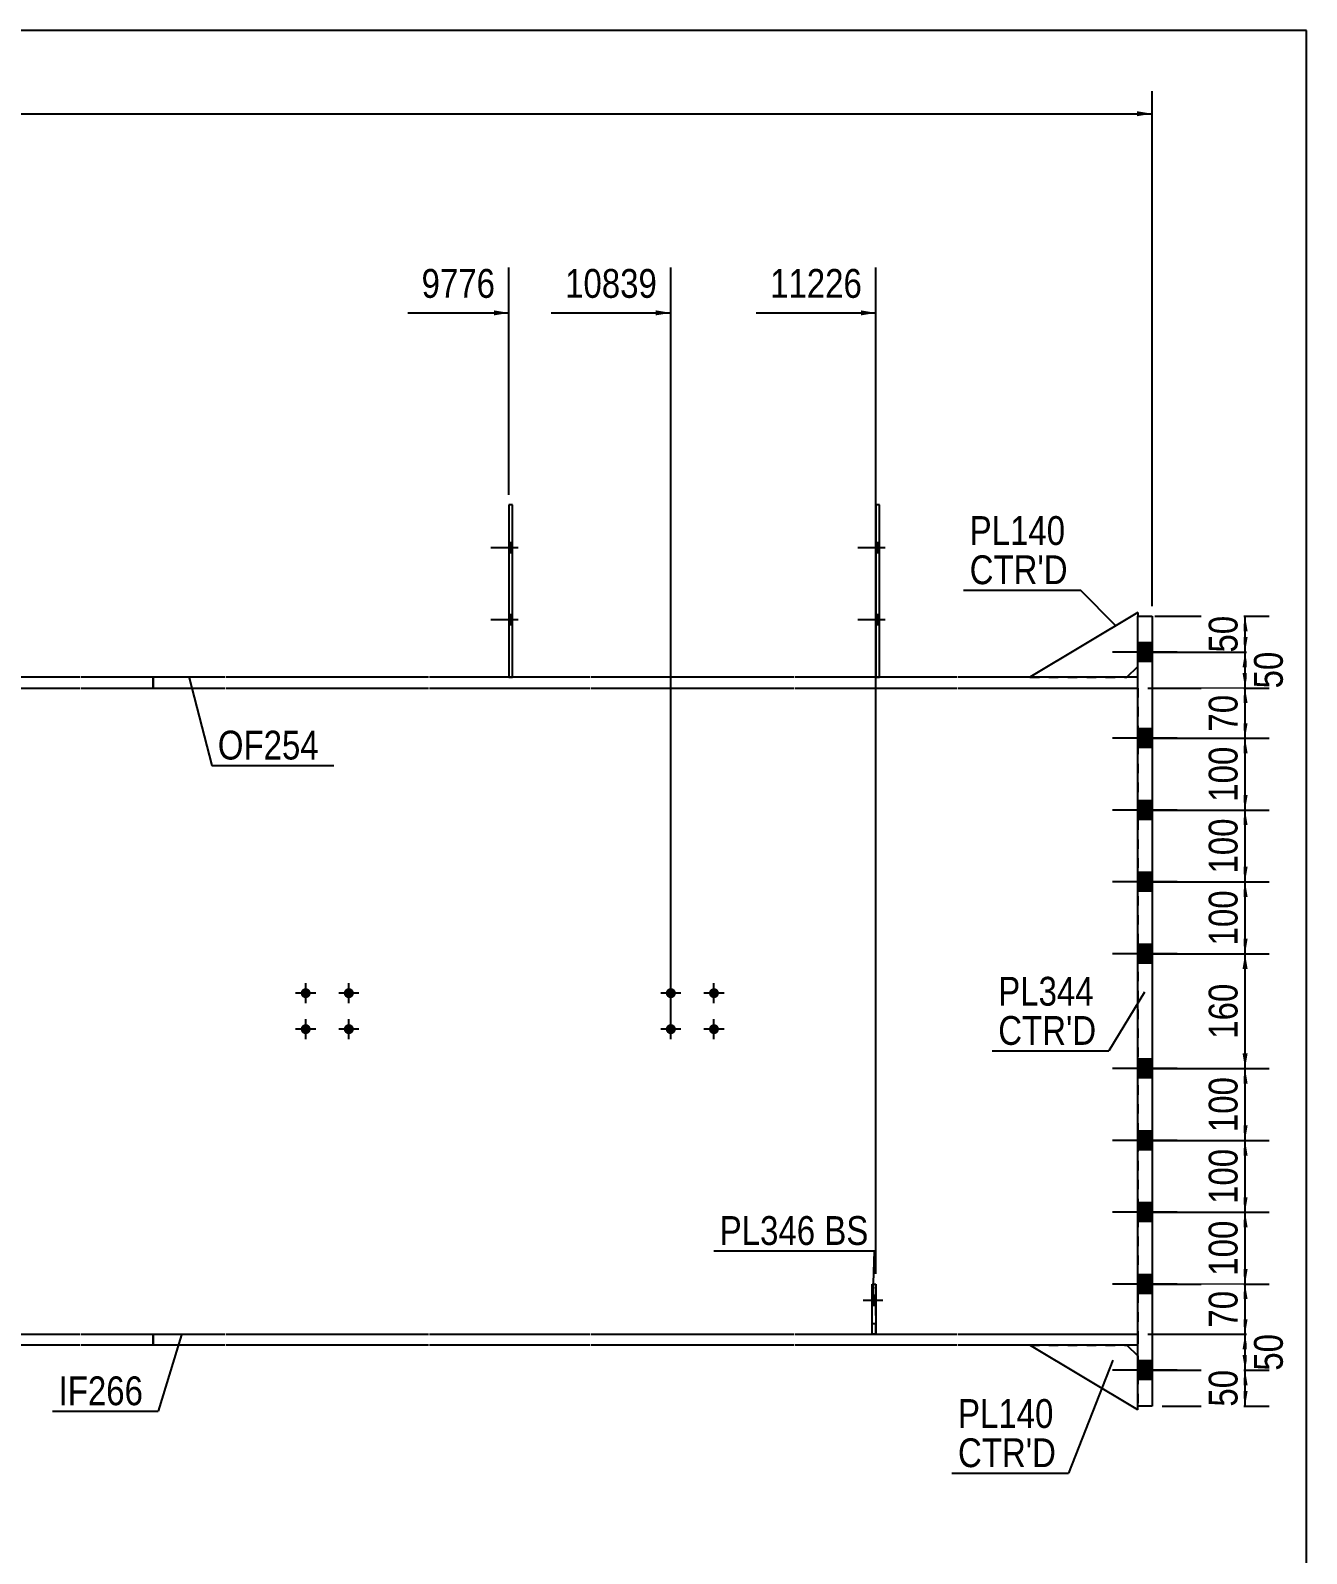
# Model space of a CAD drawing. Header units: millimetres. Extents: x -248 to 165, y -164 to 123.
# Drawn here: x 38.1 to 164.9, y -28.9 to 122.5 of the extents above; entities that cross this region are included whole.
import ezdxf

# ---------------------------------------------------------------- set-up
doc = ezdxf.new("R2010")
doc.units = ezdxf.units.MM
doc.linetypes.add('DXK_LINE_DOT1', pattern=[1.8814, 0.9407, -0.9407])
doc.linetypes.add('DXK_LINE_DOT2', pattern=[3.9198, 1.9599, -1.9599])
doc.styles.add('Arial Narrow', font='ARIALN.TTF', dxfattribs={"height": 0.2})

# ---------------------------------------------------------------- blocks, each defined once
blk = doc.blocks.new('Unknown-623355629-1210')
at = {"color": 5, "linetype": 'Continuous'}
for p, q in [((164.92, 122.54), (-245.08, 122.54)), ((164.92, -164.46), (164.92, 122.54))]:
    blk.add_line(p, q, dxfattribs=at)
blk = doc.blocks.new('Bolt-623355629-1900 - 1758')
at = {"linetype": 'Continuous'}
for points in [[(148.14, 61.64), (148.14, 59.79), (149.56, 59.79), (149.56, 61.64)], [(148.14, 61.64), (148.14, 59.79), (149.56, 59.79), (149.56, 61.64)], [(148.14, 53.07), (148.14, 51.21), (149.56, 51.21), (149.56, 53.07)], [(148.14, 53.07), (148.14, 51.21), (149.56, 51.21), (149.56, 53.07)], [(148.14, 45.93), (148.14, 44.07), (149.56, 44.07), (149.56, 45.93)], [(148.14, 45.93), (148.14, 44.07), (149.56, 44.07), (149.56, 45.93)], [(148.14, 38.79), (148.14, 36.93), (149.56, 36.93), (149.56, 38.79)], [(148.14, 38.79), (148.14, 36.93), (149.56, 36.93), (149.56, 38.79)], [(148.14, 31.64), (148.14, 29.79), (149.56, 29.79), (149.56, 31.64)], [(148.14, 31.64), (148.14, 29.79), (149.56, 29.79), (149.56, 31.64)], [(148.14, 20.21), (148.14, 18.36), (149.56, 18.36), (149.56, 20.21)], [(148.14, 20.21), (148.14, 18.36), (149.56, 18.36), (149.56, 20.21)], [(148.14, 13.07), (148.14, 11.21), (149.56, 11.21), (149.56, 13.07)], [(148.14, 13.07), (148.14, 11.21), (149.56, 11.21), (149.56, 13.07)], [(148.14, 5.93), (148.14, 4.07), (149.56, 4.07), (149.56, 5.93)], [(148.14, 5.93), (148.14, 4.07), (149.56, 4.07), (149.56, 5.93)], [(148.14, -1.21), (148.14, -3.07), (149.56, -3.07), (149.56, -1.21)], [(148.14, -1.21), (148.14, -3.07), (149.56, -3.07), (149.56, -1.21)], [(148.14, -9.79), (148.14, -11.64), (149.56, -11.64), (149.56, -9.79)], [(148.14, -9.79), (148.14, -11.64), (149.56, -11.64), (149.56, -9.79)]]:
    blk.add_hatch(color=3, dxfattribs=at).paths.add_polyline_path(points)
at = {"color": 3, "linetype": 'Continuous'}
for p, q in [((152.06, 60.71), (145.64, 60.71)), ((152.06, 60.71), (145.64, 60.71)), ((149.56, 61.64), (148.14, 61.64)), ((149.56, 61.64), (148.14, 61.64)), ((149.56, 59.79), (148.14, 59.79)), ((149.56, 59.79), (148.14, 59.79)), ((149.56, 53.07), (148.14, 53.07)), ((149.56, 53.07), (148.14, 53.07)), ((152.06, 52.14), (145.64, 52.14)), ((152.06, 52.14), (145.64, 52.14)), ((149.56, 51.21), (148.14, 51.21)), ((149.56, 51.21), (148.14, 51.21)), ((149.56, 45.93), (148.14, 45.93)), ((149.56, 45.93), (148.14, 45.93)), ((152.06, 45), (145.64, 45)), ((152.06, 45), (145.64, 45)), ((149.56, 44.07), (148.14, 44.07)), ((149.56, 44.07), (148.14, 44.07)), ((149.56, 38.79), (148.14, 38.79)), ((149.56, 38.79), (148.14, 38.79)), ((152.06, 37.86), (145.64, 37.86)), ((152.06, 37.86), (145.64, 37.86)), ((149.56, 36.93), (148.14, 36.93)), ((149.56, 36.93), (148.14, 36.93)), ((152.06, 30.71), (145.64, 30.71)), ((152.06, 30.71), (145.64, 30.71)), ((149.56, 31.64), (148.14, 31.64)), ((149.56, 31.64), (148.14, 31.64)), ((149.56, 29.79), (148.14, 29.79)), ((149.56, 29.79), (148.14, 29.79)), ((149.56, 20.21), (148.14, 20.21)), ((149.56, 20.21), (148.14, 20.21)), ((152.06, 19.29), (145.64, 19.29)), ((152.06, 19.29), (145.64, 19.29)), ((149.56, 18.36), (148.14, 18.36)), ((149.56, 18.36), (148.14, 18.36)), ((152.06, 12.14), (145.64, 12.14)), ((152.06, 12.14), (145.64, 12.14)), ((149.56, 13.07), (148.14, 13.07)), ((149.56, 13.07), (148.14, 13.07)), ((149.56, 11.21), (148.14, 11.21)), ((149.56, 11.21), (148.14, 11.21)), ((152.06, 5), (145.64, 5)), ((152.06, 5), (145.64, 5)), ((149.56, 5.93), (148.14, 5.93)), ((149.56, 5.93), (148.14, 5.93)), ((149.56, 4.07), (148.14, 4.07)), ((149.56, 4.07), (148.14, 4.07)), ((149.56, -1.21), (148.14, -1.21)), ((149.56, -1.21), (148.14, -1.21)), ((152.06, -2.14), (145.64, -2.14)), ((152.06, -2.14), (145.64, -2.14)), ((149.56, -3.07), (148.14, -3.07)), ((149.56, -3.07), (148.14, -3.07)), ((149.56, -9.79), (148.14, -9.79)), ((149.56, -9.79), (148.14, -9.79)), ((152.06, -10.71), (145.64, -10.71)), ((152.06, -10.71), (145.64, -10.71)), ((149.56, -11.64), (148.14, -11.64)), ((149.56, -11.64), (148.14, -11.64))]:
    blk.add_line(p, q, dxfattribs=at)
blk = doc.blocks.new('Part-623355629-2022 - 1758')
at = {"color": 2, "linetype": 'Continuous'}
for p, q in [((148.14, 64.29), (149.56, 64.29)), ((148.14, -14.29), (148.14, 64.29)), ((149.56, 64.29), (149.56, -14.29)), ((149.56, -14.29), (148.14, -14.29))]:
    blk.add_line(p, q, dxfattribs=at)
blk = doc.blocks.new('Part-623355629-1959 - 1758')
at = {"color": 2, "linetype": 'Continuous'}
for p, q in [((121.75, -7.14), (121.75, -2.14)), ((121.75, -2.14), (122.11, -2.14)), ((122.11, -2.14), (122.11, -7.14))]:
    blk.add_line(p, q, dxfattribs=at)
at = {"color": 7, "linetype": 'DXK_LINE_DOT1'}
for p, q in [((121.75, -6.07), (122.11, -6.07)), ((122.11, -7.14), (121.75, -7.14))]:
    blk.add_line(p, q, dxfattribs=at)
blk = doc.blocks.new('Part-623355629-2179 - 1758')
at = {"color": 2, "linetype": 'Continuous'}
for p, q in [((50.25, 58.21), (50.25, 57.14)), ((57.39, 58.21), (50.25, 58.21)), ((77.63, 58.21), (57.49, 58.21)), ((93.7, 58.21), (77.73, 58.21)), ((113.94, 58.21), (93.8, 58.21)), ((130.18, 58.21), (114.04, 58.21)), ((148.14, 58.21), (130.28, 58.21)), ((50.25, 57.14), (57.39, 57.14)), ((57.49, 57.14), (77.63, 57.14)), ((77.73, 57.14), (93.7, 57.14)), ((93.8, 57.14), (113.94, 57.14)), ((114.04, 57.14), (130.18, 57.14)), ((130.28, 57.14), (148.14, 57.14))]:
    blk.add_line(p, q, dxfattribs=at)
at = {"color": 7, "linetype": 'DXK_LINE_DOT1'}
blk.add_line((148.14, 57.14), (148.14, 58.21), dxfattribs=at)
blk = doc.blocks.new('Bolt-623355629-1937 - 1758')
at = {"linetype": 'Continuous'}
for points in [[(64.92, 26.79, -1), (65.92, 26.79, -1)], [(69.21, 26.79, -1), (70.21, 26.79, -1)], [(64.92, 23.21, -1), (65.92, 23.21, -1)], [(69.21, 23.21, -1), (70.21, 23.21, -1)]]:
    blk.add_hatch(color=3, dxfattribs=at).paths.add_polyline_path(points)
at = {"color": 3, "linetype": 'Continuous'}
for p, q in [((65.42, 25.79), (65.42, 27.79)), ((69.71, 25.79), (69.71, 27.79)), ((66.42, 26.79), (64.42, 26.79)), ((70.71, 26.79), (68.71, 26.79)), ((66.42, 23.21), (64.42, 23.21)), ((65.42, 22.21), (65.42, 24.21)), ((70.71, 23.21), (68.71, 23.21)), ((69.71, 22.21), (69.71, 24.21))]:
    blk.add_line(p, q, dxfattribs=at)
blk = doc.blocks.new('Part-623355629-1988 - 1758')
at = {"color": 2, "linetype": 'Continuous'}
for p, q in [((148.14, -14.64), (137.42, -8.21)), ((147.06, -8.21), (148.14, -9.29)), ((148.14, -14.64), (148.14, -14.29))]:
    blk.add_line(p, q, dxfattribs=at)
at = {"color": 7, "linetype": 'DXK_LINE_DOT1'}
for p, q in [((137.42, -8.21), (147.06, -8.21)), ((148.14, -9.29), (148.14, -14.29))]:
    blk.add_line(p, q, dxfattribs=at)
blk = doc.blocks.new('Part-623355629-1993 - 1758')
at = {"color": 2, "linetype": 'Continuous'}
for p, q in [((148.14, 64.64), (137.42, 58.21)), ((148.14, 64.64), (148.14, 64.29)), ((147.06, 58.21), (148.14, 59.29))]:
    blk.add_line(p, q, dxfattribs=at)
at = {"color": 7, "linetype": 'DXK_LINE_DOT1'}
for p, q in [((148.14, 59.29), (148.14, 64.29)), ((137.42, 58.21), (147.06, 58.21))]:
    blk.add_line(p, q, dxfattribs=at)
blk = doc.blocks.new('Part-623355629-2201 - 1758')
at = {"color": 7, "linetype": 'DXK_LINE_DOT1'}
for p, q in [((-73.94, 57.14), (-73.94, -7.14)), ((-73.94, 57.14), (-66.79, 57.14)), ((-66.69, 57.14), (6.71, 57.14)), ((6.81, 57.14), (26.94, 57.14)), ((27.04, 57.14), (43.01, 57.14)), ((43.11, 57.14), (57.39, 57.14)), ((57.49, 57.14), (77.63, 57.14)), ((77.73, 57.14), (93.7, 57.14)), ((93.8, 57.14), (113.94, 57.14)), ((114.04, 57.14), (130.18, 57.14)), ((130.28, 57.14), (148.14, 57.14)), ((148.14, 57.14), (148.14, -7.14)), ((-73.94, -7.14), (-66.79, -7.14)), ((-66.69, -7.14), (6.71, -7.14)), ((6.81, -7.14), (26.94, -7.14)), ((27.04, -7.14), (43.01, -7.14)), ((43.11, -7.14), (57.39, -7.14)), ((57.49, -7.14), (77.63, -7.14)), ((77.73, -7.14), (93.7, -7.14)), ((93.8, -7.14), (113.94, -7.14)), ((114.04, -7.14), (121.75, -7.14)), ((122.11, -7.14), (130.18, -7.14)), ((130.28, -7.14), (148.14, -7.14))]:
    blk.add_line(p, q, dxfattribs=at)
blk = doc.blocks.new('Part-623355629-2044 - 1758')
at = {"color": 2, "linetype": 'Continuous'}
for p, q in [((-88.32, -8.21), (-88.32, -7.14)), ((-88.32, -7.14), (-81.18, -7.14)), ((-81.08, -7.14), (-66.79, -7.14)), ((-66.69, -7.14), (6.71, -7.14)), ((6.81, -7.14), (26.94, -7.14)), ((27.04, -7.14), (43.01, -7.14)), ((43.11, -7.14), (50.25, -7.14)), ((50.25, -7.14), (50.25, -8.21)), ((-81.18, -8.21), (-88.32, -8.21)), ((-66.79, -8.21), (-81.08, -8.21)), ((6.71, -8.21), (-66.69, -8.21)), ((26.94, -8.21), (6.81, -8.21)), ((43.01, -8.21), (27.04, -8.21)), ((50.25, -8.21), (43.11, -8.21))]:
    blk.add_line(p, q, dxfattribs=at)
blk = doc.blocks.new('Part-623355629-2329 - 1758')
at = {"color": 2, "linetype": 'Continuous'}
for p, q in [((122.46, 75.36), (122.11, 75.36)), ((122.11, 75.36), (122.11, 58.21)), ((122.46, 58.21), (122.46, 75.36))]:
    blk.add_line(p, q, dxfattribs=at)
at = {"color": 7, "linetype": 'DXK_LINE_DOT1'}
blk.add_line((122.11, 58.21), (122.46, 58.21), dxfattribs=at)
blk = doc.blocks.new('Part-623355629-2066 - 1758')
at = {"color": 2, "linetype": 'Continuous'}
for p, q in [((6.71, 58.21), (-24.55, 58.21)), ((26.94, 58.21), (6.81, 58.21)), ((43.01, 58.21), (27.04, 58.21)), ((50.25, 58.21), (43.11, 58.21)), ((50.25, 57.14), (50.25, 58.21)), ((-24.55, 57.14), (6.71, 57.14)), ((6.81, 57.14), (26.94, 57.14)), ((27.04, 57.14), (43.01, 57.14)), ((43.11, 57.14), (50.25, 57.14))]:
    blk.add_line(p, q, dxfattribs=at)
at = {"color": 7, "linetype": 'DXK_LINE_DOT1'}
blk.add_line((-24.55, 58.21), (-24.55, 57.14), dxfattribs=at)
blk = doc.blocks.new('Part-623355629-2245 - 1758')
at = {"color": 2, "linetype": 'Continuous'}
for p, q in [((50.25, -8.21), (50.25, -7.14)), ((50.25, -7.14), (57.39, -7.14)), ((57.49, -7.14), (77.63, -7.14)), ((77.73, -7.14), (93.7, -7.14)), ((93.8, -7.14), (113.94, -7.14)), ((114.04, -7.14), (130.18, -7.14)), ((130.28, -7.14), (148.14, -7.14)), ((57.39, -8.21), (50.25, -8.21)), ((77.63, -8.21), (57.49, -8.21)), ((93.7, -8.21), (77.73, -8.21)), ((113.94, -8.21), (93.8, -8.21)), ((130.18, -8.21), (114.04, -8.21)), ((148.14, -8.21), (130.28, -8.21))]:
    blk.add_line(p, q, dxfattribs=at)
at = {"color": 7, "linetype": 'DXK_LINE_DOT1'}
blk.add_line((148.14, -7.14), (148.14, -8.21), dxfattribs=at)
blk = doc.blocks.new('Part-623355629-2324 - 1758')
at = {"color": 2, "linetype": 'Continuous'}
for p, q in [((85.98, 75.36), (85.63, 75.36)), ((85.63, 75.36), (85.63, 58.21)), ((85.98, 58.21), (85.98, 75.36))]:
    blk.add_line(p, q, dxfattribs=at)
at = {"color": 7, "linetype": 'DXK_LINE_DOT1'}
blk.add_line((85.63, 58.21), (85.98, 58.21), dxfattribs=at)
blk = doc.blocks.new('Part-623355629-2356 - 1758')
at = {"color": 7, "linetype": 'DXK_LINE_DOT1'}
for p, q in [((121.75, -7.14), (121.75, -2.14)), ((121.75, -2.14), (122.11, -2.14)), ((122.11, -7.14), (122.11, -2.14))]:
    blk.add_line(p, q, dxfattribs=at)
blk = doc.blocks.new('Bolt-623355629-2367 - 1758')
at = {"linetype": 'Continuous'}
for points in [[(85.98, 70.57), (85.98, 71.57), (85.63, 71.57), (85.63, 70.57)], [(85.98, 70.57), (85.98, 71.57), (85.63, 71.57), (85.63, 70.57)], [(85.98, 63.43), (85.98, 64.43), (85.63, 64.43), (85.63, 63.43)], [(85.98, 63.43), (85.98, 64.43), (85.63, 64.43), (85.63, 63.43)]]:
    blk.add_hatch(color=3, dxfattribs=at).paths.add_polyline_path(points)
at = {"color": 3, "linetype": 'Continuous'}
for p, q in [((85.98, 71.57), (85.63, 71.57)), ((85.98, 71.57), (85.63, 71.57)), ((86.55, 71.07), (83.84, 71.07)), ((86.55, 71.07), (83.84, 71.07)), ((85.98, 70.57), (85.63, 70.57)), ((85.98, 70.57), (85.63, 70.57)), ((86.55, 63.93), (83.84, 63.93)), ((86.55, 63.93), (83.84, 63.93)), ((85.98, 64.43), (85.63, 64.43)), ((85.98, 64.43), (85.63, 64.43)), ((85.98, 63.43), (85.63, 63.43)), ((85.98, 63.43), (85.63, 63.43))]:
    blk.add_line(p, q, dxfattribs=at)
blk = doc.blocks.new('Bolt-623355629-2368 - 1758')
at = {"linetype": 'Continuous'}
for points in [[(122.46, 70.57), (122.46, 71.57), (122.11, 71.57), (122.11, 70.57)], [(122.46, 70.57), (122.46, 71.57), (122.11, 71.57), (122.11, 70.57)], [(122.46, 63.43), (122.46, 64.43), (122.11, 64.43), (122.11, 63.43)], [(122.46, 63.43), (122.46, 64.43), (122.11, 64.43), (122.11, 63.43)]]:
    blk.add_hatch(color=3, dxfattribs=at).paths.add_polyline_path(points)
at = {"color": 3, "linetype": 'Continuous'}
for p, q in [((122.46, 71.57), (122.11, 71.57)), ((122.46, 71.57), (122.11, 71.57)), ((123.04, 71.07), (120.32, 71.07)), ((123.04, 71.07), (120.32, 71.07)), ((122.46, 70.57), (122.11, 70.57)), ((122.46, 70.57), (122.11, 70.57)), ((123.04, 63.93), (120.32, 63.93)), ((123.04, 63.93), (120.32, 63.93)), ((122.46, 64.43), (122.11, 64.43)), ((122.46, 64.43), (122.11, 64.43)), ((122.46, 63.43), (122.11, 63.43)), ((122.46, 63.43), (122.11, 63.43))]:
    blk.add_line(p, q, dxfattribs=at)
blk = doc.blocks.new('Bolt-623355629-2371 - 1758')
at = {"color": 3, "linetype": 'DXK_LINE_DOT2'}
for p, q in [((122.79, -3.79), (120.43, -3.79)), ((122.11, -3.29), (121.75, -3.29)), ((122.11, -4.29), (121.75, -4.29))]:
    blk.add_line(p, q, dxfattribs=at)
blk = doc.blocks.new('Bolt-623355629-2372 - 1758')
at = {"linetype": 'Continuous'}
blk.add_hatch(color=3, dxfattribs=at).paths.add_polyline_path([(122.11, -4.29), (122.11, -3.29), (121.75, -3.29), (121.75, -4.29)])
at = {"color": 3, "linetype": 'Continuous'}
for p, q in [((122.11, -3.29), (121.75, -3.29)), ((122.68, -3.79), (121.75, -3.79)), ((122.11, -4.29), (121.75, -4.29))]:
    blk.add_line(p, q, dxfattribs=at)
blk = doc.blocks.new('Bolt-623355629-2418 - 1758')
at = {"linetype": 'Continuous'}
for points in [[(101.22, 26.79, -1), (102.22, 26.79, -1)], [(105.51, 26.79, -1), (106.51, 26.79, -1)], [(101.22, 23.21, -1), (102.22, 23.21, -1)], [(105.51, 23.21, -1), (106.51, 23.21, -1)]]:
    blk.add_hatch(color=3, dxfattribs=at).paths.add_polyline_path(points)
at = {"color": 3, "linetype": 'Continuous'}
for p, q in [((101.72, 25.79), (101.72, 27.79)), ((106.01, 25.79), (106.01, 27.79)), ((102.72, 26.79), (100.72, 26.79)), ((107.01, 26.79), (105.01, 26.79)), ((102.72, 23.21), (100.72, 23.21)), ((101.72, 22.21), (101.72, 24.21)), ((107.01, 23.21), (105.01, 23.21)), ((106.01, 22.21), (106.01, 24.21))]:
    blk.add_line(p, q, dxfattribs=at)
blk = doc.blocks.new('StraightDimension-623355629-8448 - 1758')
at = {"linetype": 'Continuous'}
for points in [[(158.56, 43.5), (158.81, 45), (159.06, 43.5)], [(159.06, 39.36), (158.81, 37.86), (158.56, 39.36)]]:
    blk.add_hatch(color=7, dxfattribs=at).paths.add_polyline_path(points)
at = {"color": 7, "linetype": 'Continuous'}
for p, q in [((149.14, 45), (161.21, 45)), ((158.81, 37.86), (158.81, 45)), ((149.14, 37.86), (161.21, 37.86))]:
    blk.add_line(p, q, dxfattribs=at)
at = {"color": 0}
blk.add_wipeout([(158.66, 44.77), (154.46, 44.77), (154.46, 38.09), (158.66, 38.09)], dxfattribs=at)
at = {"color": 3, "style": 'Arial Narrow'}
blk.add_text('100', height=2.863, rotation=90.0002, dxfattribs=at).set_placement((158.06, 38.69))
blk = doc.blocks.new('StraightDimension-623355629-11440 - 1758')
at = {"linetype": 'Continuous'}
blk.add_hatch(color=7, dxfattribs=at).paths.add_polyline_path([(100.22, 94.7), (101.72, 94.45), (100.22, 94.2)])
at = {"color": 7, "linetype": 'Continuous'}
for p, q in [((101.72, 24.21), (101.72, 98.95)), ((89.83, 94.45), (101.72, 94.45))]:
    blk.add_line(p, q, dxfattribs=at)
at = {"color": 0}
blk.add_wipeout([(100.95, 95.35), (100.95, 99.55), (90.61, 99.55), (90.61, 95.35)], dxfattribs=at)
at = {"color": 3, "style": 'Arial Narrow'}
blk.add_text('10839', height=2.863, dxfattribs=at).set_placement((91.21, 95.95))
blk = doc.blocks.new('StraightDimension-623355629-2682 - 1758')
at = {"linetype": 'Continuous'}
blk.add_hatch(color=7, dxfattribs=at).paths.add_polyline_path([(148.06, 114.51), (149.56, 114.26), (148.06, 114.01)])
at = {"color": 7, "linetype": 'Continuous'}
for p, q in [((149.56, 65.29), (149.56, 116.51)), ((-213.21, 114.26), (149.56, 114.26))]:
    blk.add_line(p, q, dxfattribs=at)
blk = doc.blocks.new('StraightDimension-623355629-8444 - 1758')
at = {"linetype": 'Continuous'}
for points in [[(158.56, 62.79), (158.81, 64.29), (159.06, 62.79)], [(159.06, 62.21), (158.81, 60.71), (158.56, 62.21)]]:
    blk.add_hatch(color=7, dxfattribs=at).paths.add_polyline_path(points)
at = {"color": 7, "linetype": 'Continuous'}
for p, q in [((149.85, 64.29), (161.21, 64.29)), ((158.81, 60.71), (158.81, 64.29)), ((149.14, 60.71), (161.21, 60.71))]:
    blk.add_line(p, q, dxfattribs=at)
at = {"color": 0}
blk.add_wipeout([(158.66, 64.93), (154.46, 64.93), (154.46, 60.07), (158.66, 60.07)], dxfattribs=at)
at = {"color": 3, "style": 'Arial Narrow'}
blk.add_text('50', height=2.863, rotation=90.0002, dxfattribs=at).set_placement((158.06, 60.67))
blk = doc.blocks.new('StraightDimension-623355629-8445 - 1758')
at = {"linetype": 'Continuous'}
for points in [[(158.56, 59.21), (158.81, 60.71), (159.06, 59.21)], [(159.06, 58.64), (158.81, 57.14), (158.56, 58.64)]]:
    blk.add_hatch(color=7, dxfattribs=at).paths.add_polyline_path(points)
at = {"color": 7, "linetype": 'Continuous'}
for p, q in [((149.14, 60.71), (161.06, 60.71)), ((158.81, 57.14), (158.81, 60.71)), ((149.14, 57.14), (161.06, 57.14))]:
    blk.add_line(p, q, dxfattribs=at)
at = {"color": 0}
blk.add_wipeout([(163.16, 61.36), (158.96, 61.36), (158.96, 56.5), (163.16, 56.5)], dxfattribs=at)
at = {"color": 3, "style": 'Arial Narrow'}
blk.add_text('50', height=2.863, rotation=90.0002, dxfattribs=at).set_placement((162.56, 57.1))
blk = doc.blocks.new('StraightDimension-623355629-8446 - 1758')
at = {"linetype": 'Continuous'}
for points in [[(158.56, 55.64), (158.81, 57.14), (159.06, 55.64)], [(159.06, 53.64), (158.81, 52.14), (158.56, 53.64)]]:
    blk.add_hatch(color=7, dxfattribs=at).paths.add_polyline_path(points)
at = {"color": 7, "linetype": 'Continuous'}
for p, q in [((149.14, 57.14), (161.21, 57.14)), ((158.81, 52.14), (158.81, 57.14)), ((149.14, 52.14), (161.21, 52.14))]:
    blk.add_line(p, q, dxfattribs=at)
at = {"color": 0}
blk.add_wipeout([(158.66, 57.07), (154.46, 57.07), (154.46, 52.21), (158.66, 52.21)], dxfattribs=at)
at = {"color": 3, "style": 'Arial Narrow'}
blk.add_text('70', height=2.863, rotation=90.0002, dxfattribs=at).set_placement((158.06, 52.81))
blk = doc.blocks.new('StraightDimension-623355629-8447 - 1758')
at = {"linetype": 'Continuous'}
for points in [[(158.56, 50.64), (158.81, 52.14), (159.06, 50.64)], [(159.06, 46.5), (158.81, 45), (158.56, 46.5)]]:
    blk.add_hatch(color=7, dxfattribs=at).paths.add_polyline_path(points)
at = {"color": 7, "linetype": 'Continuous'}
for p, q in [((149.14, 52.14), (161.21, 52.14)), ((158.81, 45), (158.81, 52.14)), ((149.14, 45), (161.21, 45))]:
    blk.add_line(p, q, dxfattribs=at)
at = {"color": 0}
blk.add_wipeout([(158.66, 51.91), (154.46, 51.91), (154.46, 45.23), (158.66, 45.23)], dxfattribs=at)
at = {"color": 3, "style": 'Arial Narrow'}
blk.add_text('100', height=2.863, rotation=90.0002, dxfattribs=at).set_placement((158.06, 45.83))
blk = doc.blocks.new('StraightDimension-623355629-8449 - 1758')
at = {"linetype": 'Continuous'}
for points in [[(158.56, 36.36), (158.81, 37.86), (159.06, 36.36)], [(159.06, 32.21), (158.81, 30.71), (158.56, 32.21)]]:
    blk.add_hatch(color=7, dxfattribs=at).paths.add_polyline_path(points)
at = {"color": 7, "linetype": 'Continuous'}
for p, q in [((149.14, 37.86), (161.21, 37.86)), ((158.81, 30.71), (158.81, 37.86)), ((149.14, 30.71), (161.21, 30.71))]:
    blk.add_line(p, q, dxfattribs=at)
at = {"color": 0}
blk.add_wipeout([(158.66, 37.63), (154.46, 37.63), (154.46, 30.94), (158.66, 30.94)], dxfattribs=at)
at = {"color": 3, "style": 'Arial Narrow'}
blk.add_text('100', height=2.863, rotation=90.0002, dxfattribs=at).set_placement((158.06, 31.54))
blk = doc.blocks.new('StraightDimension-623355629-8450 - 1758')
at = {"linetype": 'Continuous'}
for points in [[(158.56, 29.21), (158.81, 30.71), (159.06, 29.21)], [(159.06, 20.79), (158.81, 19.29), (158.56, 20.79)]]:
    blk.add_hatch(color=7, dxfattribs=at).paths.add_polyline_path(points)
at = {"color": 7, "linetype": 'Continuous'}
for p, q in [((149.14, 30.71), (161.21, 30.71)), ((158.81, 19.29), (158.81, 30.71)), ((149.14, 19.29), (161.21, 19.29))]:
    blk.add_line(p, q, dxfattribs=at)
at = {"color": 0}
blk.add_wipeout([(158.66, 28.34), (154.46, 28.34), (154.46, 21.66), (158.66, 21.66)], dxfattribs=at)
at = {"color": 3, "style": 'Arial Narrow'}
blk.add_text('160', height=2.863, rotation=90.0002, dxfattribs=at).set_placement((158.06, 22.26))
blk = doc.blocks.new('StraightDimension-623355629-8451 - 1758')
at = {"linetype": 'Continuous'}
for points in [[(158.56, 17.79), (158.81, 19.29), (159.06, 17.79)], [(159.06, 13.64), (158.81, 12.14), (158.56, 13.64)]]:
    blk.add_hatch(color=7, dxfattribs=at).paths.add_polyline_path(points)
at = {"color": 7, "linetype": 'Continuous'}
for p, q in [((149.14, 19.29), (161.21, 19.29)), ((158.81, 12.14), (158.81, 19.29)), ((149.14, 12.14), (161.21, 12.14))]:
    blk.add_line(p, q, dxfattribs=at)
at = {"color": 0}
blk.add_wipeout([(158.66, 19.06), (154.46, 19.06), (154.46, 12.37), (158.66, 12.37)], dxfattribs=at)
at = {"color": 3, "style": 'Arial Narrow'}
blk.add_text('100', height=2.863, rotation=90.0002, dxfattribs=at).set_placement((158.06, 12.97))
blk = doc.blocks.new('StraightDimension-623355629-8452 - 1758')
at = {"linetype": 'Continuous'}
for points in [[(158.56, 10.64), (158.81, 12.14), (159.06, 10.64)], [(159.06, 6.5), (158.81, 5), (158.56, 6.5)]]:
    blk.add_hatch(color=7, dxfattribs=at).paths.add_polyline_path(points)
at = {"color": 7, "linetype": 'Continuous'}
for p, q in [((149.14, 12.14), (161.21, 12.14)), ((158.81, 5), (158.81, 12.14)), ((149.14, 5), (161.21, 5))]:
    blk.add_line(p, q, dxfattribs=at)
at = {"color": 0}
blk.add_wipeout([(158.66, 11.91), (154.46, 11.91), (154.46, 5.23), (158.66, 5.23)], dxfattribs=at)
at = {"color": 3, "style": 'Arial Narrow'}
blk.add_text('100', height=2.863, rotation=90.0002, dxfattribs=at).set_placement((158.06, 5.83))
blk = doc.blocks.new('StraightDimension-623355629-8453 - 1758')
at = {"linetype": 'Continuous'}
for points in [[(158.56, 3.5), (158.81, 5), (159.06, 3.5)], [(159.06, -0.64), (158.81, -2.14), (158.56, -0.64)]]:
    blk.add_hatch(color=7, dxfattribs=at).paths.add_polyline_path(points)
at = {"color": 7, "linetype": 'Continuous'}
for p, q in [((149.14, 5), (161.21, 5)), ((158.81, -2.14), (158.81, 5)), ((149.14, -2.14), (161.21, -2.14))]:
    blk.add_line(p, q, dxfattribs=at)
at = {"color": 0}
blk.add_wipeout([(158.66, 4.77), (154.46, 4.77), (154.46, -1.91), (158.66, -1.91)], dxfattribs=at)
at = {"color": 3, "style": 'Arial Narrow'}
blk.add_text('100', height=2.863, rotation=90.0002, dxfattribs=at).set_placement((158.06, -1.31))
blk = doc.blocks.new('StraightDimension-623355629-8454 - 1758')
at = {"linetype": 'Continuous'}
for points in [[(158.56, -3.64), (158.81, -2.14), (159.06, -3.64)], [(159.06, -5.64), (158.81, -7.14), (158.56, -5.64)]]:
    blk.add_hatch(color=7, dxfattribs=at).paths.add_polyline_path(points)
at = {"color": 7, "linetype": 'Continuous'}
for p, q in [((149.14, -2.14), (161.21, -2.14)), ((158.81, -7.14), (158.81, -2.14)), ((149.14, -7.14), (161.21, -7.14))]:
    blk.add_line(p, q, dxfattribs=at)
at = {"color": 0}
blk.add_wipeout([(158.66, -2.21), (154.46, -2.21), (154.46, -7.07), (158.66, -7.07)], dxfattribs=at)
at = {"color": 3, "style": 'Arial Narrow'}
blk.add_text('70', height=2.863, rotation=90.0002, dxfattribs=at).set_placement((158.06, -6.47))
blk = doc.blocks.new('StraightDimension-623355629-8455 - 1758')
at = {"linetype": 'Continuous'}
for points in [[(158.56, -8.64), (158.81, -7.14), (159.06, -8.64)], [(159.06, -9.21), (158.81, -10.71), (158.56, -9.21)]]:
    blk.add_hatch(color=7, dxfattribs=at).paths.add_polyline_path(points)
at = {"color": 7, "linetype": 'Continuous'}
for p, q in [((149.14, -7.14), (161.06, -7.14)), ((158.81, -10.71), (158.81, -7.14)), ((149.14, -10.71), (161.06, -10.71))]:
    blk.add_line(p, q, dxfattribs=at)
at = {"color": 0}
blk.add_wipeout([(163.16, -6.5), (158.96, -6.5), (158.96, -11.36), (163.16, -11.36)], dxfattribs=at)
at = {"color": 3, "style": 'Arial Narrow'}
blk.add_text('50', height=2.863, rotation=90.0002, dxfattribs=at).set_placement((162.56, -10.76))
blk = doc.blocks.new('StraightDimension-623355629-8456 - 1758')
at = {"linetype": 'Continuous'}
for points in [[(158.56, -12.21), (158.81, -10.71), (159.06, -12.21)], [(159.06, -12.79), (158.81, -14.29), (158.56, -12.79)]]:
    blk.add_hatch(color=7, dxfattribs=at).paths.add_polyline_path(points)
at = {"color": 7, "linetype": 'Continuous'}
for p, q in [((149.14, -10.71), (161.21, -10.71)), ((158.81, -14.29), (158.81, -10.71)), ((150.56, -14.29), (161.21, -14.29))]:
    blk.add_line(p, q, dxfattribs=at)
at = {"color": 0}
blk.add_wipeout([(158.66, -10.07), (154.46, -10.07), (154.46, -14.93), (158.66, -14.93)], dxfattribs=at)
at = {"color": 3, "style": 'Arial Narrow'}
blk.add_text('50', height=2.863, rotation=90.0002, dxfattribs=at).set_placement((158.06, -14.33))
blk = doc.blocks.new('StraightDimension-623355629-11439 - 1758')
at = {"linetype": 'Continuous'}
blk.add_hatch(color=7, dxfattribs=at).paths.add_polyline_path([(120.61, 94.7), (122.11, 94.45), (120.61, 94.2)])
at = {"color": 7, "linetype": 'Continuous'}
for p, q in [((122.11, -1.14), (122.11, 98.95)), ((110.22, 94.45), (122.11, 94.45))]:
    blk.add_line(p, q, dxfattribs=at)
at = {"color": 0}
blk.add_wipeout([(121.33, 95.35), (121.33, 99.55), (110.99, 99.55), (110.99, 95.35)], dxfattribs=at)
at = {"color": 3, "style": 'Arial Narrow'}
blk.add_text('11226', height=2.863, dxfattribs=at).set_placement((111.59, 95.95))
blk = doc.blocks.new('StraightDimension-623355629-11441 - 1758')
at = {"linetype": 'Continuous'}
blk.add_hatch(color=7, dxfattribs=at).paths.add_polyline_path([(84.13, 94.7), (85.63, 94.45), (84.13, 94.2)])
at = {"color": 7, "linetype": 'Continuous'}
for p, q in [((85.63, 76.36), (85.63, 98.95)), ((75.56, 94.45), (85.63, 94.45))]:
    blk.add_line(p, q, dxfattribs=at)
at = {"color": 0}
blk.add_wipeout([(84.85, 95.35), (84.85, 99.55), (76.34, 99.55), (76.34, 95.35)], dxfattribs=at)
at = {"color": 3, "style": 'Arial Narrow'}
blk.add_text('9776', height=2.863, dxfattribs=at).set_placement((76.94, 95.95))
blk = doc.blocks.new('Mark-623355629-2018 - 1758')
at = {"color": 7, "linetype": 'Continuous'}
blk.add_line((148.81, 26.9), (145.27, 21.05), dxfattribs=at)
at = {"color": 0}
for points in [[(143.77, 25.55), (143.77, 28.55), (134.27, 28.55), (134.27, 25.55)], [(144.02, 21.65), (144.02, 24.65), (134.27, 24.65), (134.27, 21.65)]]:
    blk.add_wipeout(points, dxfattribs=at)
for points in [[(143.77, 25.55), (143.77, 28.55), (134.27, 28.55), (134.27, 25.55)], [(144.02, 21.65), (144.02, 24.65), (134.27, 24.65), (134.27, 21.65)]]:
    blk.add_wipeout(points, dxfattribs=at)
at = {"color": 7, "linetype": 'Continuous'}
blk.add_line((133.67, 21.05), (145.27, 21.05), dxfattribs=at)
at = {"color": 3, "style": 'Arial Narrow'}
blk.add_text('PL344', height=2.863, dxfattribs=at).set_placement((134.27, 25.55))
at = {"color": 1, "style": 'Arial Narrow'}
blk.add_text("CTR'D", height=2.863, dxfattribs=at).set_placement((134.27, 21.65))
blk = doc.blocks.new('Mark-623355629-1984 - 1758')
at = {"color": 7, "linetype": 'Continuous'}
blk.add_line((145.66, -9.71), (141.27, -20.95), dxfattribs=at)
at = {"color": 0}
for points in [[(139.77, -16.45), (139.77, -13.45), (130.27, -13.45), (130.27, -16.45)], [(140.02, -20.35), (140.02, -17.35), (130.27, -17.35), (130.27, -20.35)]]:
    blk.add_wipeout(points, dxfattribs=at)
for points in [[(139.77, -16.45), (139.77, -13.45), (130.27, -13.45), (130.27, -16.45)], [(140.02, -20.35), (140.02, -17.35), (130.27, -17.35), (130.27, -20.35)]]:
    blk.add_wipeout(points, dxfattribs=at)
at = {"color": 7, "linetype": 'Continuous'}
blk.add_line((129.67, -20.95), (141.27, -20.95), dxfattribs=at)
at = {"color": 3, "style": 'Arial Narrow'}
blk.add_text('PL140', height=2.863, dxfattribs=at).set_placement((130.27, -16.45))
at = {"color": 1, "style": 'Arial Narrow'}
blk.add_text("CTR'D", height=2.863, dxfattribs=at).set_placement((130.27, -20.35))
blk = doc.blocks.new('Mark-623355629-1989 - 1758')
at = {"color": 7, "linetype": 'Continuous'}
blk.add_line((145.97, 63.34), (142.44, 66.87), dxfattribs=at)
at = {"color": 0}
for points in [[(140.94, 71.37), (140.94, 74.37), (131.43, 74.37), (131.43, 71.37)], [(141.19, 67.47), (141.19, 70.47), (131.43, 70.47), (131.43, 67.47)]]:
    blk.add_wipeout(points, dxfattribs=at)
for points in [[(140.94, 71.37), (140.94, 74.37), (131.43, 74.37), (131.43, 71.37)], [(141.19, 67.47), (141.19, 70.47), (131.43, 70.47), (131.43, 67.47)]]:
    blk.add_wipeout(points, dxfattribs=at)
at = {"color": 7, "linetype": 'Continuous'}
blk.add_line((130.83, 66.87), (142.44, 66.87), dxfattribs=at)
at = {"color": 3, "style": 'Arial Narrow'}
blk.add_text('PL140', height=2.863, dxfattribs=at).set_placement((131.43, 71.37))
at = {"color": 1, "style": 'Arial Narrow'}
blk.add_text("CTR'D", height=2.863, dxfattribs=at).set_placement((131.43, 67.47))
blk = doc.blocks.new('Mark-623355629-2175 - 1758')
at = {"color": 0}
blk.add_wipeout([(66.73, 50.03), (66.73, 53.03), (56.68, 53.03), (56.68, 50.03)], dxfattribs=at)
blk.add_wipeout([(66.73, 50.03), (66.73, 53.03), (56.68, 53.03), (56.68, 50.03)], dxfattribs=at)
at = {"color": 7, "linetype": 'Continuous'}
for p, q in [((53.84, 58.16), (56.08, 49.43)), ((56.08, 49.43), (68.23, 49.43))]:
    blk.add_line(p, q, dxfattribs=at)
at = {"color": 3, "style": 'Arial Narrow'}
blk.add_text('OF254', height=2.863, dxfattribs=at).set_placement((56.68, 50.03))
blk = doc.blocks.new('Mark-623355629-2241 - 1758')
at = {"color": 7, "linetype": 'Continuous'}
blk.add_line((53.08, -7.19), (50.75, -14.79), dxfattribs=at)
at = {"color": 0}
blk.add_wipeout([(49.25, -14.19), (49.25, -11.19), (40.85, -11.19), (40.85, -14.19)], dxfattribs=at)
blk.add_wipeout([(49.25, -14.19), (49.25, -11.19), (40.85, -11.19), (40.85, -14.19)], dxfattribs=at)
at = {"color": 7, "linetype": 'Continuous'}
blk.add_line((40.25, -14.79), (50.75, -14.79), dxfattribs=at)
at = {"color": 3, "style": 'Arial Narrow'}
blk.add_text('IF266', height=2.863, dxfattribs=at).set_placement((40.85, -14.19))
blk = doc.blocks.new('MarkSet-623355629-3114 - 1758')
at = {"color": 0}
for points in [[(116.08, 1.75), (116.08, 4.75), (106.58, 4.75), (106.58, 1.75)], [(121.37, 1.75), (121.37, 4.75), (116.98, 4.75), (116.98, 1.75)]]:
    blk.add_wipeout(points, dxfattribs=at)
for points in [[(116.08, 1.75), (116.08, 4.75), (106.58, 4.75), (106.58, 1.75)], [(121.37, 1.75), (121.37, 4.75), (116.98, 4.75), (116.98, 1.75)]]:
    blk.add_wipeout(points, dxfattribs=at)
at = {"color": 7, "linetype": 'Continuous'}
for p in [(105.98, 1.15), (121.84, -3.16)]:
    blk.add_line(p, (121.97, 1.15), dxfattribs=at)
at = {"color": 3, "style": 'Arial Narrow'}
for s, p in [('PL346', (106.58, 1.75)), ('BS', (116.98, 1.75))]:
    blk.add_text(s, height=2.863, dxfattribs=at).set_placement(p)

msp = doc.modelspace()

# ---------------------------------------------------------------- block references
for name in ['Unknown-623355629-1210', 'Part-623355629-2324 - 1758', 'Part-623355629-2329 - 1758', 'Bolt-623355629-2367 - 1758', 'Bolt-623355629-2368 - 1758', 'Part-623355629-1993 - 1758', 'Part-623355629-2022 - 1758', 'Bolt-623355629-1900 - 1758', 'Part-623355629-2066 - 1758', 'Part-623355629-2179 - 1758', 'Part-623355629-2201 - 1758', 'Bolt-623355629-1937 - 1758', 'Bolt-623355629-2418 - 1758', 'Part-623355629-1959 - 1758', 'Part-623355629-2356 - 1758', 'Bolt-623355629-2371 - 1758', 'Bolt-623355629-2372 - 1758', 'Part-623355629-2044 - 1758', 'Part-623355629-2245 - 1758', 'Part-623355629-1988 - 1758']:
    msp.add_blockref(name, (0, 0))

# ---------------------------------------------------------------- next in the draw order: block references
for name in ['StraightDimension-623355629-11440 - 1758', 'Mark-623355629-2175 - 1758', 'StraightDimension-623355629-8448 - 1758', 'Mark-623355629-2241 - 1758', 'Mark-623355629-1984 - 1758']:
    msp.add_blockref(name, (0, 0))

# ---------------------------------------------------------------- next in the draw order: block references
for name in ['StraightDimension-623355629-2682 - 1758', 'StraightDimension-623355629-8449 - 1758']:
    msp.add_blockref(name, (0, 0))

# ---------------------------------------------------------------- next in the draw order: block references
for name in ['StraightDimension-623355629-11441 - 1758', 'StraightDimension-623355629-11439 - 1758', 'Mark-623355629-1989 - 1758', 'StraightDimension-623355629-8444 - 1758', 'StraightDimension-623355629-8450 - 1758']:
    msp.add_blockref(name, (0, 0))

# ---------------------------------------------------------------- next in the draw order: block references
for name in ['StraightDimension-623355629-8445 - 1758', 'Mark-623355629-2018 - 1758', 'StraightDimension-623355629-8451 - 1758', 'MarkSet-623355629-3114 - 1758']:
    msp.add_blockref(name, (0, 0))

# ---------------------------------------------------------------- next in the draw order: block references
for name in ['StraightDimension-623355629-8446 - 1758', 'StraightDimension-623355629-8452 - 1758']:
    msp.add_blockref(name, (0, 0))

# ---------------------------------------------------------------- next in the draw order: block references
for name in ['StraightDimension-623355629-8447 - 1758', 'StraightDimension-623355629-8453 - 1758']:
    msp.add_blockref(name, (0, 0))

# ---------------------------------------------------------------- next in the draw order: block references
msp.add_blockref('StraightDimension-623355629-8454 - 1758', (0, 0))

# ---------------------------------------------------------------- next in the draw order: block references
msp.add_blockref('StraightDimension-623355629-8455 - 1758', (0, 0))

# ---------------------------------------------------------------- next in the draw order: block references
msp.add_blockref('StraightDimension-623355629-8456 - 1758', (0, 0))

doc.saveas('drawing.dxf')
